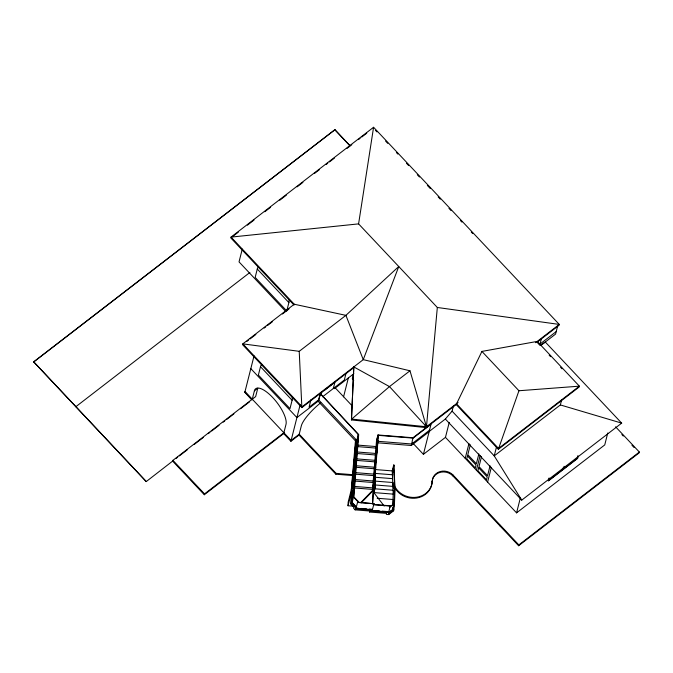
<?xml version="1.0" encoding="UTF-8"?>
<svg xmlns="http://www.w3.org/2000/svg" width="673" height="673" viewBox="0 0 673 673"><rect width="100%" height="100%" fill="white"/><g stroke="black" fill="none" stroke-linecap="round" stroke-linejoin="round"><path stroke-width="1.01" d="M351.457 419.935L353.813 366.928L389.474 386.596L426.472 426.766L426.261 427.607L351.457 419.935L353.813 366.928M353.182 506.155L348.017 505.743L348.16 502.159L352.189 486.251L352.627 475.491L353.392 472.48L356.017 439.562C354.36 460.736 351.802 481.775 351.18 503.101L350.927 504.102L353.813 507.173L353.561 508.174L355.142 509.856L389.23 512.565L388.716 514.576L386.352 514.382L386.605 513.381L369.561 512.027L369.645 510.008M350.927 504.102L351.55 488.758M356.185 507.291L352.013 502.866L356.808 440.403L358.288 434.539L320.39 393.755L358.684 434.565L353.897 496.893L357.918 501.166L357.413 502.437L373.944 503.749L357.666 502.176M352.686 496.085L352.972 491.265M352.013 502.866L353.493 497.002L358.288 434.539M372.219 510.336L372.186 511.211L372.472 509.326L369.418 509.091M372.514 503.009L372.993 491.492L384.165 505.995M372.691 504.094L374.104 482.6M360.703 502.647L373.498 489.481L373.574 487.689M374.516 480.194L374.777 473.918M373.952 503.471L373.692 504.758L390.222 506.071L388.742 511.934L372.203 510.614L373.944 503.749M375.198 471.512L375.374 467.037M377.999 434.968L374.146 482.019L372.665 487.875L376.51 440.832L377.999 434.968L412.995 437.753L430.737 424.083M376.056 458.355L375.904 461.939L376.358 458.641M376.544 454.157L376.653 451.474M376.998 450.86L376.51 455.057M377.216 445.484L377.334 442.792M377.494 446.662L377.637 443.078M392.746 505.381L393.209 494.125L392.241 470.898L393.722 465.043L395.085 488.295L394.454 503.614L392.973 509.478L388.481 512.935L388.969 513.566L393.789 509.856L394.689 488.262L393.722 465.043M393.049 507.492L392.973 509.478L388.977 512.077M393.133 505.499L393.377 499.534L377.166 498.247M388.716 514.576L393.528 510.866L393.781 504.708M351.298 489.767L355.563 439.545M373.17 489.397L373.347 487.302M353.401 486.343L353.661 483.399M354.006 479.462L354.351 475.525M354.696 471.596L355.033 467.659M355.378 463.722L355.638 460.769M356.067 455.857L356.328 452.904M356.673 448.967L357.01 445.038L355.798 444.937M373.406 483.971L373.061 487.908L374.541 482.045L378.377 435.364L377.637 438.291M373.835 479.058L373.658 481.027L352.787 479.361M374.264 474.137L374.524 471.184M374.954 466.271L375.206 463.318M375.551 459.381L375.896 455.453M376.241 451.516L376.586 447.579M458.061 402.429L426.472 426.766L409.983 370.789L389.474 386.596L351.676 419.094L426.472 426.766L437.324 307.477L358.591 223.882L373.582 127.264L559.28 324.428L559.07 325.269L537.02 342.254L537.239 341.413L481.918 351.415L456.201 404.54L426.261 427.607M172.751 461.013L146.251 481.565L33.692 361.838L334.952 129.696L349.952 145.62M75.797 406.753L249.885 272.472M146.251 481.565L33.692 361.838M254.394 390.82L257.776 388.212L255.656 396.59L172.919 460.349L172.709 461.182L204.314 494.739L283.67 433.589L286 424.377A23.816 8.463 52.4 0 0 272.742 397.55A23.816 8.463 52.4 0 0 254.394 390.82L252.274 399.19M242.272 249.103L239.033 261.89L285.731 311.464M258.474 267.004A23.816 8.463 52.4 0 0 257.271 269.032L255.16 277.411L286.765 310.968L288.885 302.598A23.816 8.463 52.4 0 0 289.003 299.426M204.314 494.739L204.525 493.906L283.88 432.756M254.049 355.866L244.821 392.342L251.408 399.333M261.696 364.673A23.816 8.463 52.4 0 0 260.493 366.701L258.373 375.08L289.987 408.637L292.107 400.258A23.816 8.463 52.4 0 0 292.225 397.087M33.65 362.007L334.952 129.696M283.67 433.589L290.913 441.286L300.141 404.801M299.224 351.323L242.818 343.861L242.6 344.702L301.866 407.628L299.224 351.323L345.905 315.351L398.761 266.533L363.26 359.643L302.084 406.786L242.818 343.861L294.252 304.23L345.905 315.351L363.26 359.643L409.983 370.789M373.372 128.097L373.582 127.264L231.032 237.106L230.822 237.948L294.042 305.071L294.252 304.23L231.032 237.106L358.591 223.882M290.913 441.286L298.997 435.052L301.327 425.841A23.816 5.99 -43.3 0 1 320.735 402.799M310.943 399.762L309.067 407.207L318.909 399.619L320.39 393.755M320.096 393.983L318.236 401.352L355.638 441.067M320.836 395.732L321.845 391.753M333.312 388.523L335.07 381.566M345.981 373.515L344.332 380.026L322.56 396.801M343.567 396.834L348.345 377.948M353.552 373.86L352.29 378.832L353.729 380.354M353.418 475.601L335.869 474.204L336.088 473.371L299.207 434.22L291.123 440.445L245.031 391.501M356.623 445.004L358.499 439.175L357.758 442.102M348.017 505.743L351.407 492.35M352.408 493.2L354.284 487.37L353.544 490.297M355.142 509.856L356.438 507.03L352.408 502.756M357.918 501.166L355.924 508.3L372.463 509.612M376.501 441.194L377.982 435.33L413.138 438.123L430.998 424.36L423.41 454.342L412.633 442.901M376.274 446.569L378.159 440.739L377.166 444.643M375.307 468.829L375.685 467.323L374.869 467.255M374.701 475.71L375.08 474.204L354.604 472.572M374.541 474.583L375.046 486.697L373.565 492.56L393.209 494.125L395.085 488.295M374.937 474.616L375.441 486.73L373.961 492.594L373.877 490.659M369.561 512.027L369.814 511.017M393.125 468.98L394.117 465.068M389.734 506.769L394.454 503.614L389.97 507.072L389.987 505.768L373.7 504.472M393.949 500.603L394.21 499.602M392.586 509.301L394.067 503.438M393.528 510.866L393.789 509.856M378.361 442.876L411.27 445.492L412.995 437.753M394.925 487.891A19.845 17.868 14.2 0 0 416.764 498.012A19.845 17.868 14.2 0 0 432.091 481.86L432.302 481.018A12.005 10.81 14.2 0 1 440.176 471.554A12.005 10.81 14.2 0 1 453.122 475.113L518.849 544.903L518.631 545.736L452.912 475.954A12.005 10.81 14.2 0 0 441.093 472.135A12.005 10.81 14.2 0 0 432.411 479.748M423.41 454.342L445.459 437.357L449.228 422.442M429.197 431.477L445.358 419.027L452.088 411.144L453.366 406.071M452.912 475.954L453.122 475.113M465.211 458.33L468.955 443.557M470.309 444.811L467.802 454.704L476.358 463.798L478.865 453.896M476.408 470.217L480.143 455.436M481.498 456.698L478.991 466.591L487.555 475.676L490.053 465.783M487.597 482.104L491.34 467.323M496.539 446.771L494.234 455.89L521.743 500.132L621.675 423.124L545.29 342.019L540.402 345.299M456.201 404.54L498.34 449.286L518.95 390.744L481.918 351.415M541.26 339.251L540.049 344.038L556.218 331.579M500.199 526.16L500.409 525.319M557.665 325.833L555.578 334.094L540.882 345.417M445.459 437.357L516.57 512.868L520.347 497.953M452.088 411.144L494.234 455.89L560.365 404.936L561.644 399.863M549.059 477.99L548.293 481.002L577.686 458.355L578.191 456.344M549.446 478.343L548.966 480.219L562.779 469.569L563.259 467.693M564.083 466.305L563.368 469.123L577.182 458.473L577.897 455.663M607.761 432.991L604.749 444.92L516.57 512.868M615.593 426.808L639.35 452.037L639.14 452.879L518.631 545.736M361.157 502.916L373.246 490.482M232.479 236.669L238.284 232.202M247.395 225.177L254.032 220.063M264.8 211.759L270.605 207.292M279.724 200.268L286.353 195.162M297.121 186.858L302.926 182.383M314.527 173.441L319.498 169.613M326.127 164.506L327.785 163.228M329.442 161.949L334.422 158.113M346.847 148.54L351.819 144.703M358.457 139.597L360.114 138.318M361.771 137.04L366.743 133.212M246.755 341.505L248.413 340.227M250.07 338.948L255.875 334.473M264.169 328.079L265.835 326.8M267.492 325.522L272.472 321.686M282.424 314.013L289.062 308.899M176.057 458.464L177.706 457.194M179.363 455.915L187.624 449.547M194.245 444.449L203.33 437.45M208.293 433.622L209.942 432.352M211.6 431.073L219.036 425.344M223.175 422.156L224.824 420.886M226.481 419.607L233.918 413.878M240.53 408.78L249.624 401.773M301.866 407.628L353.603 367.769M323.881 390.735L332.698 383.938M318.295 401.1L296.911 417.58L250.819 368.644M334.464 388.649L353.872 373.692M535.59 342.692L559.28 324.428L437.324 307.477M429.517 430.224L411.657 443.987L377.713 441.286M411.27 445.492L429.13 431.73M498.34 449.286L579.167 387L579.377 386.167L537.239 341.413M518.849 544.903L639.35 452.037M518.95 390.744L579.377 386.167L498.55 448.445L456.412 403.699M358.028 445.114L376.67 446.603M355.42 446.451L376.081 448.092M355.201 451.827L356.412 451.92M357.422 452.004L375.677 453.451M354.814 453.333L375.475 454.973M354.595 458.708L355.807 458.809M356.825 458.885L375.071 460.34M375.467 460.366L376.291 460.433M354.217 460.214L374.869 461.863M353.998 465.598L354.814 465.657M355.209 465.691L374.474 467.222M353.611 467.104L374.272 468.745M375.021 469.535L392.637 470.932L392.712 472.867M375.181 473.405L392.796 474.802M353.392 472.48L354.208 472.547M353.014 473.985L373.666 475.626M336.088 473.371L352.593 474.684M374.331 477.191L392.561 478.646M374.491 481.06L393.116 482.541L393.36 488.346M352.408 480.875L373.069 482.516M375.66 485.014L393.276 486.411M352.189 486.251L373.877 487.975M374.811 488.8L393.436 490.281M351.811 487.757L373.498 489.481M358.221 508.199L356.185 508.039L355.394 508.847L372.438 510.201M361.275 508.443L366.364 508.847M374.255 510.496L379.345 510.9M382.399 511.144L387.488 511.547M560.365 404.936L621.675 423.124M375.534 130.394L376.973 131.925M385.604 141.094L387.766 143.383M396.405 152.552L397.844 154.083M406.475 163.253L408.637 165.55M417.277 174.719L419.439 177.007M427.355 185.42L430.232 188.474M438.148 196.878L440.31 199.174M448.941 208.344L451.103 210.632M460.458 220.567L461.897 222.098M471.26 232.034L472.698 233.565M537.735 343.011L539.881 345.291M549.168 355.151L550.598 356.665M560.592 367.281L562.022 368.796M334.91 129.864L349.91 145.789M621.86 434.531L623.299 436.062M631.939 445.232L634.101 447.528M445.358 419.027L521.743 500.132M425.042 425.243L426.472 426.766M257.271 269.032L288.885 302.598M334.784 387.387L352.282 405.97M318.615 399.846L356.808 440.403M260.493 366.701L292.107 400.258M298.997 435.052L335.869 474.204M353.493 497.002L357.666 501.427M351.18 503.101L355.647 507.846M244.863 392.174L252.106 399.863M172.919 460.349L204.525 493.906M388.506 511.631L389.23 512.565M373.406 488.691L373.523 491.593M432.091 481.86A12.005 10.81 14.2 0 1 432.251 480.438M432.302 481.018A19.845 17.868 14.2 0 1 416.974 497.17A19.845 17.868 14.2 0 1 395.135 487.059M467.483 455.966L466.742 458.893L475.298 467.979L476.038 465.051L467.483 455.966M478.68 467.844L477.931 470.78L486.495 479.866L487.235 476.938L478.68 467.844"/></g></svg>
